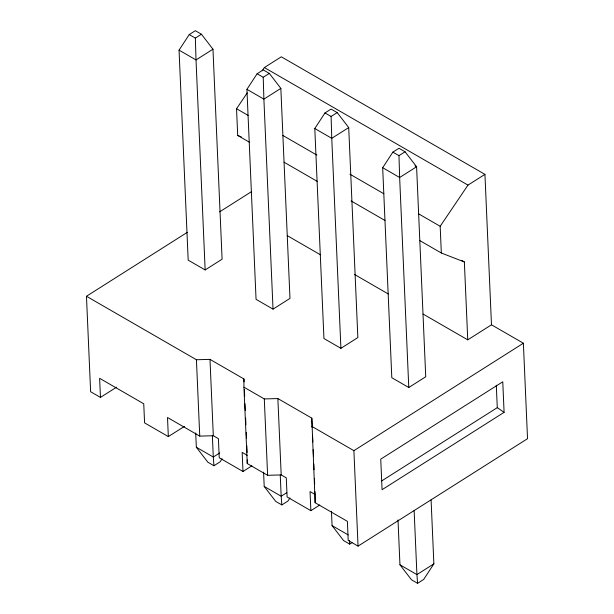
<?xml version="1.0" encoding="UTF-8"?>
<svg xmlns="http://www.w3.org/2000/svg" width="614" height="614" viewBox="0 0 614 614"><rect width="100%" height="100%" fill="white"/><g stroke="black" fill="none" stroke-linecap="round" stroke-linejoin="round"><path stroke-width="0.92" d="M179.05 50.141L189.235 34.568L195.336 30.7L201.446 34.23L212.966 49.197L222.099 259.2L205.153 269.945L188.183 260.144L179.05 50.141L196.019 59.942L205.153 269.945M246.92 89.329L257.113 73.757L263.214 69.889L269.323 73.411L280.844 88.385L289.977 298.389L273.03 309.134L256.061 299.333L246.92 89.329L263.89 99.13L273.03 309.134M314.798 128.518L324.99 112.945L331.092 109.077L337.201 112.6L348.714 127.574L357.855 337.577L340.908 348.322L323.939 338.521L314.798 128.518L331.767 138.319L340.908 348.322M382.675 167.706L392.868 152.134L398.97 148.266L405.071 151.788L416.591 166.762L425.732 376.766L408.778 387.511L391.809 377.71L382.675 167.706L399.645 177.507L408.778 387.511M222.091 458.75L220.05 461.866L213.948 465.734L207.847 462.212L196.327 447.238L195.705 432.924M289.969 497.939L287.928 501.055L281.826 504.923L275.717 501.4L264.204 486.426L263.575 472.112M431.089 499.903L433.868 563.859L423.683 579.432L417.581 583.3L411.472 579.769L399.952 564.803L398.002 519.943M249.292 142.141L237.702 135.448L236.543 108.724L247.242 92.883M262.216 70.717L264.358 67.548L281.304 56.803L484.937 174.368L491.484 324.806L523.381 343.218L527.533 438.68L358.046 546.122L348.207 540.443L347.378 521.347L315.135 502.736L311.805 418.149L277.866 398.563L264.296 398.939L243.935 387.181L243.927 378.968L209.988 359.374L196.426 359.75L86.467 296.263L187.347 232.315M491.484 324.806L467.753 339.849L464.361 261.955L441.336 253.014L440.169 226.282L467.983 185.113L484.937 174.368M212.966 49.197L196.019 59.942L195.344 38.099L201.446 34.23M280.844 88.385L263.89 99.13L263.222 77.28L269.323 73.411M348.714 127.574L331.767 138.319L331.099 116.468L337.201 112.6M219.635 211.845L251.111 191.89M414.98 165.826L416.591 166.762L399.645 177.507L398.97 155.657L405.071 151.788M86.467 296.263L90.619 391.724L100.458 397.404L116.599 387.173M100.458 397.404L99.629 378.316L143.745 403.782L144.582 422.877L168.336 436.592L184.476 426.362M219.751 452.94L213.296 457.039L213.948 465.734M168.336 436.592L167.507 417.497L199.75 436.117L213.311 435.733L218.407 438.672L219.236 457.768L242.99 471.483L251.893 465.834M286.822 492.643L281.174 496.227L281.826 504.923M358.046 546.122L353.894 450.668L523.381 343.218M243.935 387.181L247.258 463.547L267.62 475.305L281.189 474.921L286.277 477.861L287.114 496.956L310.868 510.671L319.771 505.023M381.708 480.916L497.279 407.658L496.296 385.193M504.094 412.339L382.069 489.696L380.741 459.149L502.766 381.793L504.094 412.339L497.279 407.658M331.453 511.301L332.074 525.615L343.594 540.589L349.704 544.111L351.991 542.661M433.868 563.859L416.921 574.597L417.581 583.3M237.702 135.448L241.248 136.822M264.358 67.548L467.983 185.113M189.235 34.568L195.344 38.099M257.113 73.757L263.222 77.28M324.99 112.945L331.099 116.468M392.868 152.134L398.97 155.657M236.543 108.724L248.133 115.409M282.901 135.487L316.832 155.081M349.942 174.192L383.88 193.786M418.648 213.856L440.169 226.282M461.881 260.52L464.361 261.955M284.059 162.211L317.169 181.33M351.108 200.924L385.047 220.518M419.815 240.588L441.336 253.014M287.298 235.661L320.408 254.779M354.347 274.374L388.286 293.968M423.054 314.038L467.753 339.849M311.812 426.369L353.894 450.668M247.25 455.327L242.162 452.388L242.99 471.483M315.135 502.736L315.128 494.516L310.039 491.576L310.868 510.671M196.327 447.238L213.296 457.039L212.383 436.04M264.204 486.426L281.174 496.227L280.253 475.221M332.074 525.615L348.238 534.947M399.952 564.803L416.921 574.597L414.135 510.648M349.443 540.635L349.704 544.111M311.805 418.149L312.219 427.697M312.549 435.334L312.841 442.019M313.178 449.655L313.462 456.332M313.8 463.969L314.046 469.702M314.422 478.291L314.667 484.016M315.005 491.653L315.128 494.516M277.866 398.563L281.189 474.921M264.296 398.939L267.62 475.305M243.927 378.968L244.05 381.831M244.387 389.468L244.679 396.145M245.009 403.782L245.301 410.467M245.631 418.103L245.922 424.781M246.252 432.417L246.506 438.15M246.836 445.787L247.127 452.464M209.988 359.374L213.311 435.733M196.426 359.75L199.75 436.117M247.258 459.894L247.258 463.547"/></g></svg>
